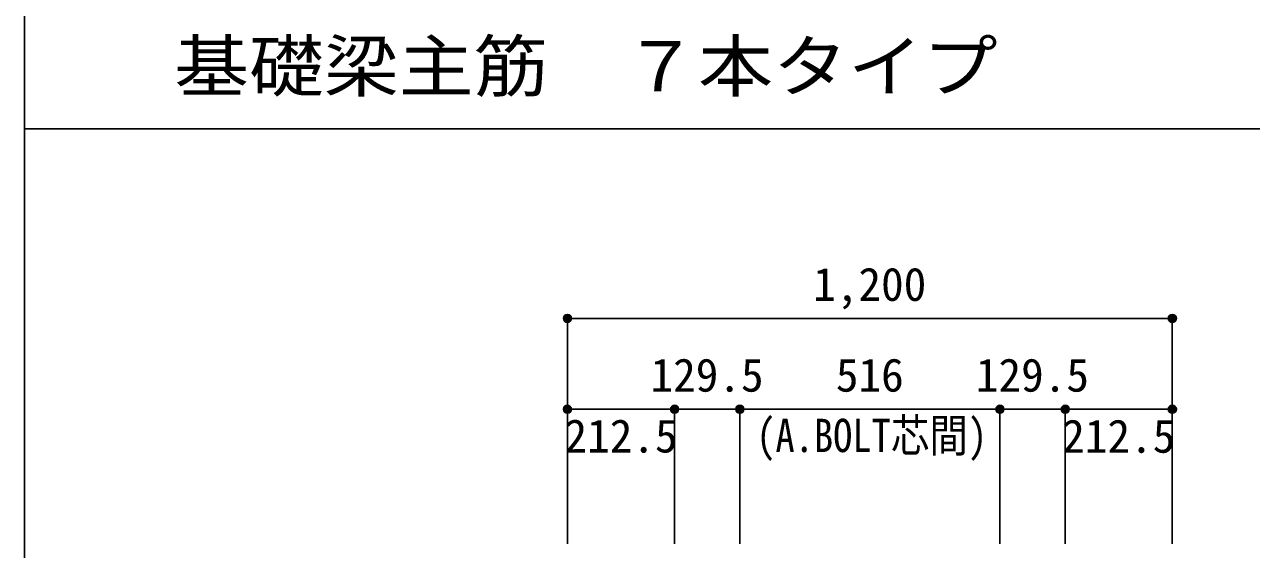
# Model space of a CAD drawing. Units: millimetres at full size, sheet at 1:30. Extents: x -5973 to 5954, y -4195 to 4201.
# Drawn here: x -5973 to -3539, y -1056 to -15 of the extents above; entities that cross this region are included whole.
import ezdxf
from ezdxf.enums import TextEntityAlignment as Align

# ---------------------------------------------------------------- set-up
doc = ezdxf.new("R2010")
doc.units = ezdxf.units.MM
doc.header["$LTSCALE"] = 30
doc.header["$PDMODE"] = 32
doc.header["$PDSIZE"] = 15
for name, color, linetype in [('0-7_文字', 4, 'Continuous'), ('0-D_寸法', 4, 'Continuous'), ('6-7_文字', 7, 'Continuous'), ('F-0_枠', 6, 'Continuous')]:
    doc.layers.add(name, color=color, linetype=linetype)
doc.styles.add('ＭＳ ゴシック', font='')
doc.styles.get('ＭＳ ゴシック').set_extended_font_data('MS Gothic')

msp = doc.modelspace()

# ---------------------------------------------------------------- linework, layer by layer
at = {"layer": '0-D_寸法'}
for p, q in [((-4895.8, -597.85), (-4895.8, -777.85)), ((-4895.8, -597.85), (-4895.8, -777.85)), ((-4895.8, -597.85), (-3695.8, -597.85)), ((-3695.8, -597.85), (-3695.8, -777.85)), ((-4895.8, -777.85), (-4683.3, -777.85)), ((-4895.8, -777.85), (-4895.8, -1044.89)), ((-4683.3, -777.85), (-4683.3, -1044.89)), ((-4683.3, -777.85), (-4553.8, -777.85)), ((-4553.8, -777.85), (-4553.8, -1044.89)), ((-4553.8, -777.85), (-4037.8, -777.85)), ((-4037.8, -777.85), (-4037.8, -1044.89)), ((-4037.8, -777.85), (-3908.3, -777.85)), ((-3908.3, -777.85), (-3908.3, -1044.89)), ((-3908.3, -777.85), (-3695.8, -777.85)), ((-3695.8, -777.85), (-3695.8, -1044.89)), ((-3695.8, -777.85), (-3695.8, -1044.89))]:
    msp.add_line(p, q, dxfattribs=at)
for centre, radius in [((-4895.8, -597.85), 8), ((-4895.8, -597.85), 7.2), ((-4895.8, -597.85), 6.4), ((-4895.8, -597.85), 5.6), ((-4895.8, -597.85), 4.8), ((-4895.8, -597.85), 4), ((-4895.8, -597.85), 3.2), ((-4895.8, -597.85), 2.4), ((-4895.8, -597.85), 1.6), ((-4895.8, -597.85), 0.8), ((-3695.8, -597.85), 8), ((-3695.8, -597.85), 7.2), ((-3695.8, -597.85), 6.4), ((-3695.8, -597.85), 5.6), ((-3695.8, -597.85), 4.8), ((-3695.8, -597.85), 4), ((-3695.8, -597.85), 3.2), ((-3695.8, -597.85), 2.4), ((-3695.8, -597.85), 1.6), ((-3695.8, -597.85), 0.8), ((-4895.8, -777.85), 8), ((-4895.8, -777.85), 7.2), ((-4895.8, -777.85), 6.4), ((-4895.8, -777.85), 5.6), ((-4895.8, -777.85), 4.8), ((-4895.8, -777.85), 4), ((-4895.8, -777.85), 3.2), ((-4895.8, -777.85), 2.4), ((-4895.8, -777.85), 1.6), ((-4895.8, -777.85), 0.8), ((-4683.3, -777.85), 8), ((-4683.3, -777.85), 7.2), ((-4683.3, -777.85), 6.4), ((-4683.3, -777.85), 5.6), ((-4683.3, -777.85), 4.8), ((-4683.3, -777.85), 4), ((-4683.3, -777.85), 3.2), ((-4683.3, -777.85), 2.4), ((-4683.3, -777.85), 1.6), ((-4683.3, -777.85), 0.8), ((-4553.8, -777.85), 8), ((-4553.8, -777.85), 7.2), ((-4553.8, -777.85), 6.4), ((-4553.8, -777.85), 5.6), ((-4553.8, -777.85), 4.8), ((-4553.8, -777.85), 4), ((-4553.8, -777.85), 3.2), ((-4553.8, -777.85), 2.4), ((-4553.8, -777.85), 1.6), ((-4553.8, -777.85), 0.8), ((-4037.8, -777.85), 8), ((-4037.8, -777.85), 7.2), ((-4037.8, -777.85), 6.4), ((-4037.8, -777.85), 5.6), ((-4037.8, -777.85), 4.8), ((-4037.8, -777.85), 4), ((-4037.8, -777.85), 3.2), ((-4037.8, -777.85), 2.4), ((-4037.8, -777.85), 1.6), ((-4037.8, -777.85), 0.8), ((-3908.3, -777.85), 8), ((-3908.3, -777.85), 7.2), ((-3908.3, -777.85), 6.4), ((-3908.3, -777.85), 5.6), ((-3908.3, -777.85), 4.8), ((-3908.3, -777.85), 4), ((-3908.3, -777.85), 3.2), ((-3908.3, -777.85), 2.4), ((-3908.3, -777.85), 1.6), ((-3908.3, -777.85), 0.8), ((-3695.8, -777.85), 8), ((-3695.8, -777.85), 7.2), ((-3695.8, -777.85), 6.4), ((-3695.8, -777.85), 5.6), ((-3695.8, -777.85), 4.8), ((-3695.8, -777.85), 4), ((-3695.8, -777.85), 3.2), ((-3695.8, -777.85), 2.4), ((-3695.8, -777.85), 1.6), ((-3695.8, -777.85), 0.8)]:
    msp.add_circle(centre, radius, dxfattribs=at)
at = {"layer": '0-D_寸法', "color": 7}
for p in [(-4895.8, -597.85), (-3695.8, -597.85), (-4895.8, -777.85), (-4683.3, -777.85), (-4553.8, -777.85), (-4037.8, -777.85), (-3908.3, -777.85), (-3695.8, -777.85)]:
    msp.add_point(p, dxfattribs=at)
at = {"layer": 'F-0_枠'}
msp.add_line((-5972.88, 4201.15), (-5972.88, -4195.24), dxfattribs=at)
at = {"layer": 'F-0_枠', "color": 2}
msp.add_line((-5972.88, -222.05), (3723.6, -222.05), dxfattribs=at)

# ---------------------------------------------------------------- texts
at = {"layer": '0-7_文字', "style": 'ＭＳ ゴシック', "width": 0.85}
msp.add_text('(A.BOLT芯間)', height=65.98, dxfattribs=at).set_placement((-4521.31, -882.62), align=Align.BOTTOM_LEFT)
at = {"layer": '0-D_寸法', "style": 'ＭＳ ゴシック'}
for s, p in [('1,200', (-4408.3, -582.85)), ('129.5', (-4731.05, -762.85)), ('516', (-4363.3, -762.85)), ('129.5', (-4085.55, -762.85)), ('212.5', (-4901.65, -883.55)), ('212.5', (-3914.23, -883.94))]:
    msp.add_text(s, height=65.98, dxfattribs=at).set_placement(p, align=Align.BOTTOM_LEFT)
at = {"layer": '6-7_文字', "color": 2, "style": 'ＭＳ ゴシック', "width": 1.1}
msp.add_text('\u3000\u3000基礎梁主筋\u3000７本タイプ', height=98.97, dxfattribs=at).set_placement((-5972.88, -177.05), align=Align.BOTTOM_LEFT)

doc.saveas('drawing.dxf')
